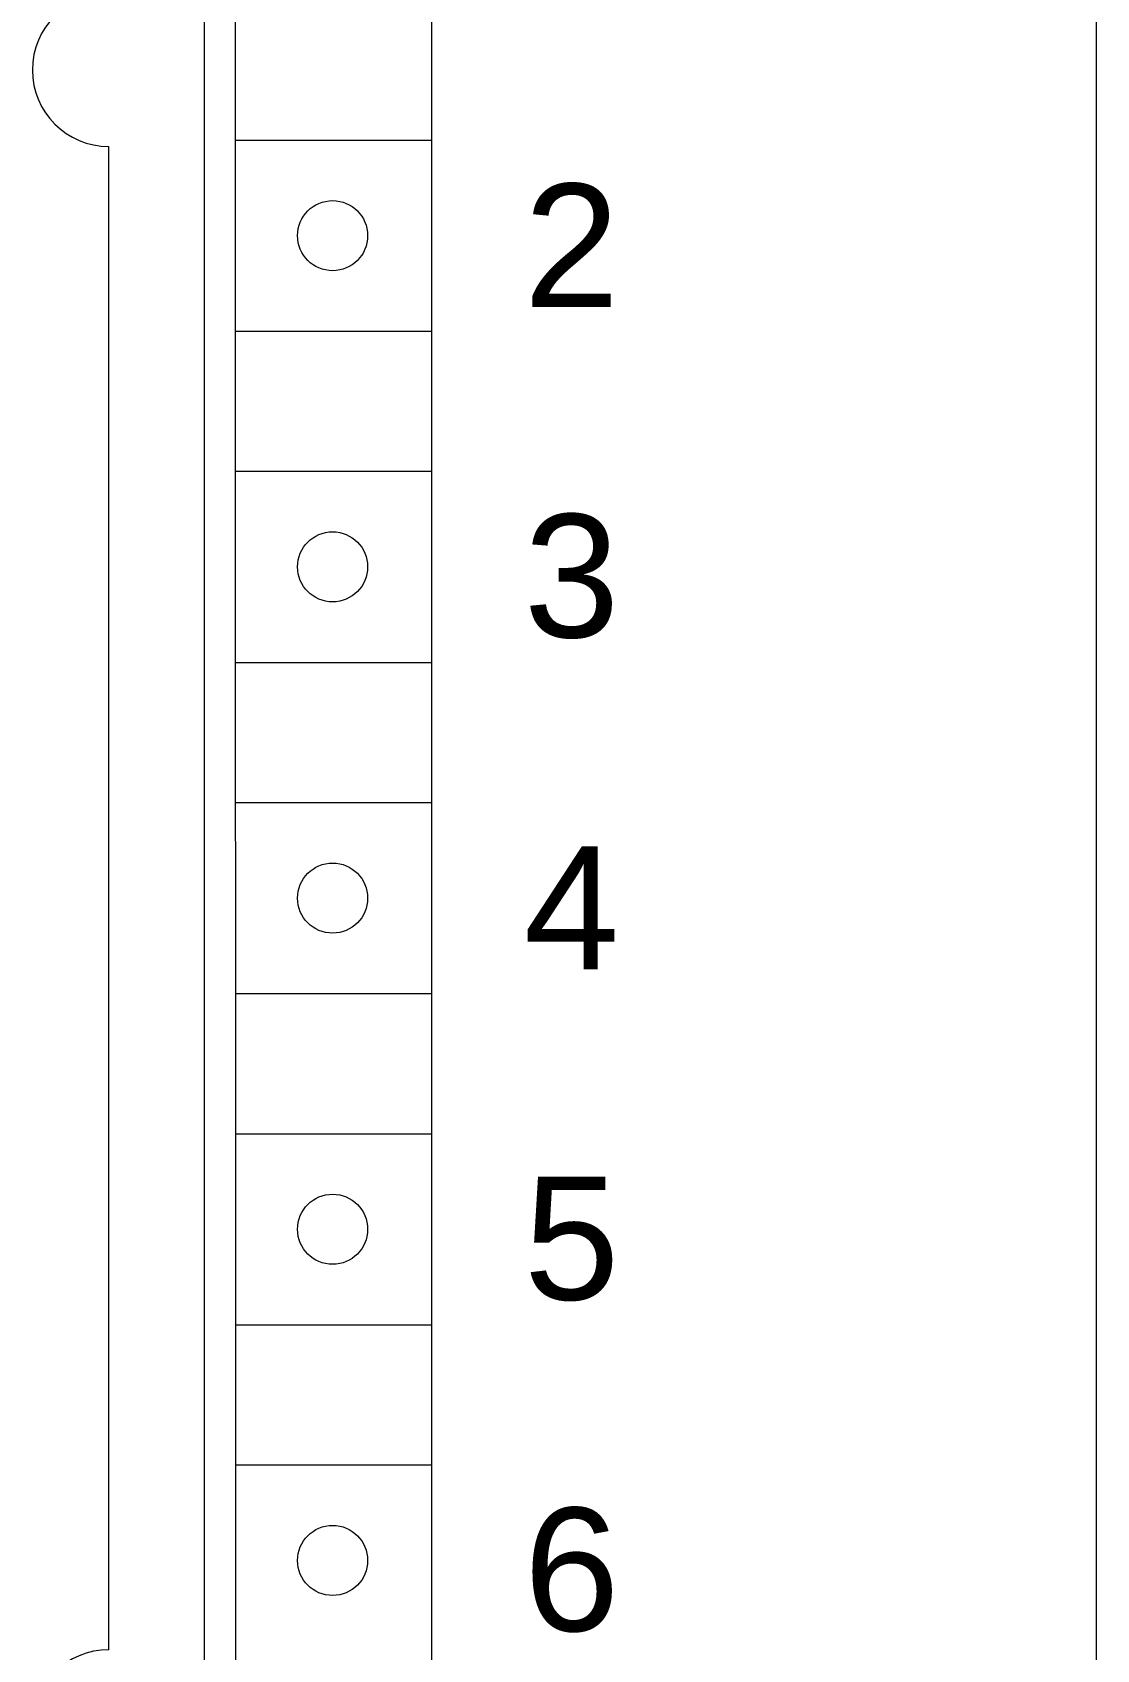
# Model space of a CAD drawing. Header units: millimetres. Extents: x -5035 to 14510, y -7775 to 12.
# Drawn here: x 641.28 to 654.39, y -2230.52 to -2210.58 of the extents above; entities that cross this region are included whole.
import ezdxf

# ---------------------------------------------------------------- set-up
doc = ezdxf.new("R2010")
doc.units = ezdxf.units.MM
doc.layers.add('eProC - L2', color=41, linetype='Continuous', lineweight=20)
doc.styles.get("Standard").update_dxf_attribs({"font": 'arial.ttf'})

msp = doc.modelspace()

# ---------------------------------------------------------------- linework, layer by layer
at = {"layer": 'eProC - L2', "linetype": 'Continuous'}
for p, q in [((654.393, -2292.79), (654.393, -2194.632)), ((643.4, -2290.591), (643.4, -2196.517)), ((643.777, -2199.108), (643.792, -2288.314)), ((646.196, -2199.108), (646.196, -2239.314)), ((642.222, -2230.519), (642.222, -2211.986)), ((643.792, -2211.908), (646.196, -2211.908)), ((643.792, -2214.264), (646.196, -2214.264)), ((643.792, -2215.991), (646.196, -2215.991)), ((643.792, -2218.347), (646.196, -2218.347)), ((643.792, -2220.075), (646.196, -2220.075)), ((643.792, -2222.43), (646.196, -2222.43)), ((643.792, -2224.158), (646.196, -2224.158)), ((643.792, -2226.514), (646.196, -2226.514)), ((643.792, -2228.241), (646.196, -2228.241))]:
    msp.add_line(p, q, dxfattribs=at)
for centre in [(644.979, -2213.086), (644.979, -2217.169), (644.979, -2221.253), (644.979, -2225.336), (644.979, -2229.419)]:
    msp.add_circle(centre, 0.432, dxfattribs=at)
for centre in [(642.222, -2211.044), (642.222, -2231.461)]:
    msp.add_arc(centre, 0.942, 90, 270, dxfattribs=at)

# ---------------------------------------------------------------- texts
at = {"layer": 'eProC - L2', "char_height": 1.519, "attachment_point": 5}
for s, insert in [('2', (647.924, -2213.206)), ('3', (647.924, -2217.29)), ('4', (647.924, -2221.373)), ('5', (647.924, -2225.456)), ('6', (647.924, -2229.54))]:
    msp.add_mtext_dynamic_manual_height_columns(s, width=6.72212, gutter_width=9.496, heights=[0], dxfattribs=dict(at, insert=insert))

doc.saveas('drawing.dxf')
